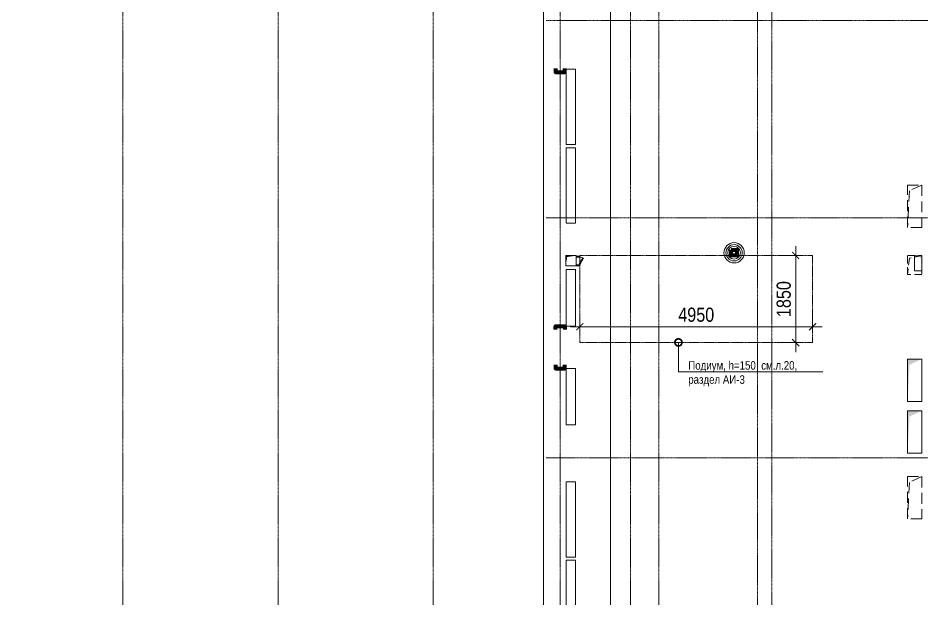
# Model space of a CAD drawing. Header units: millimetres. Extents: x -231292 to 573618, y -153144 to 564035.
# Drawn here: x -138804 to -119580, y 206795 to 219145 of the extents above; entities that cross this region are included whole.
import ezdxf
from ezdxf import colors
from ezdxf.entities.mleader import LeaderData, LeaderLine
from ezdxf.math import Vec2, Vec3

# ---------------------------------------------------------------- set-up
doc = ezdxf.new("R2010")
doc.units = ezdxf.units.MM
for name, pattern in [('CENTER2', [28.575, 19.05, -3.175, 3.175, -3.175]), ('DASHED', [19.05, 12.7, -6.35]), ('HIDDEN', [9.525, 6.35, -3.175]), ('HIDDEN2', [4.7625, 3.175, -1.5875])]:
    doc.linetypes.add(name, pattern=pattern)
doc.layers.get('0').update_dxf_attribs({"color": 250})
doc.layers.get('Defpoints').update_dxf_attribs({"color": 250})
for name, color, linetype, lineweight in [('АР_Двери_лючки', 250, 'Continuous', 0), ('АР_Отопительные приборы', 250, 'HIDDEN2', 0), ('АР_Разрезы марка', 250, 'Continuous', 13), ('ВК_Шахты', 5, 'Continuous', 9), ('КМ_Фахверки', 250, 'Continuous', 80), ('ОВ_Классы', 250, 'Continuous', 0), ('ОВ_Шахты', 250, 'Continuous', 5), ('РД_Оси_100', 250, 'Continuous', 0), ('РД_полы_подиумы', 250, 'Continuous', 0)]:
    doc.layers.add(name, color=color, linetype=linetype, lineweight=lineweight)
doc.layers.add('АР_Делит', color=250, linetype='Continuous', lineweight=0, plot=False)
doc.styles.add('style1', font='ARIALN.TTF')
doc.dimstyles.new('Dim200_ареал', dxfattribs={"dimscale": 100, "dimtxt": 5, "dimasz": 2.5, "dimexe": 2, "dimexo": 2, "dimgap": 1, "dimtad": 1, "dimzin": 12, "dimdsep": 46, "dimtxsty": 'style1', "dimblk": 'ARCHTICK', "dimcen": 3, "dimdle": 2, "dimclrd": 256, "dimclre": 256, "dimaunit": 1, "dimadec": 0, "dimazin": 3, "dimtfac": 1, "dimtmove": 1, "dimatfit": 3, "dimldrblk": 'OPEN30', "dimfxl": 5, "dimfxlon": 1, "dimtolj": 1, "dimtzin": 0, "dimlwd": 9, "dimlwe": 9, "dimarcsym": 0})

# ---------------------------------------------------------------- blocks, each defined once
blk = doc.blocks.new('otv')
at = {"linetype": 'Continuous'}
blk.add_lwpolyline([(0, -1), (0, 0), (1, 0), (1, -1)], close=True, dxfattribs=at)
blk.add_solid([(0, -1), (0, 0), (0.135, -0.137), (1, 0)], dxfattribs=at)
blk = doc.blocks.new('СОШ_2200_АР_ОСИ_М100_28.05.24')
at = {"layer": 'АР_Делит', "color": 5, "linetype": 'DASHED'}
blk.add_lwpolyline([(94145, 13855), (94145, 68320), (66055, 68320), (66055, 13857.73)], dxfattribs=at)
at = {"layer": 'РД_Оси_100', "linetype": 'CENTER2'}
for p, q in [((85200, -6155), (85200, 139938.679)), ((88500, -6155), (88500, 139938.679)), ((91800, -6155), (91800, 139938.679)), ((94500, -6155), (94500, 139938.679)), ((96000, -6155), (96000, 139938.679)), ((119910, 59700), (94200, 59700)), ((119910, 54600), (94200, 54600))]:
    blk.add_line(p, q, dxfattribs=at)
for points in [[(96600, -6155), (96600, 139938.679)], [(98700, -6194.98), (98700, 139538.679), (98550, 139938.679)], [(99000, -6195.83), (99000, 139538.679), (99150, 139938.679)], [(94200, 63900), (119410, 63900), (119910, 63750)]]:
    blk.add_lwpolyline(points, dxfattribs=at)
blk = doc.blocks.new('otv пунктир')
at = {"linetype": 'HIDDEN', "ltscale": 0.07}
blk.add_lwpolyline([(0, 0), (0, 1), (1, 1), (1, 0)], close=True, dxfattribs=at)
blk.add_lwpolyline([(0, 1), (0.135, 0.137), (1, 0)], dxfattribs=at)
blk = doc.blocks.new('Ф_пеноблок 200')
at = {"layer": 'КМ_Фахверки'}
blk.add_lwpolyline([(0, -75), (0, 0), (200, 0), (200, -75)], dxfattribs=at)
blk = doc.blocks.new('Ф_крпич 120')
at = {"layer": 'АР_Делит', "color": 1}
for radius in [216, 173, 136]:
    blk.add_circle((60, -60), radius, dxfattribs=at)
at = {"layer": 'КМ_Фахверки'}
blk.add_lwpolyline([(0, 0), (120, 0), (120, -120), (0, -120)], close=True, dxfattribs=at)
at = {"layer": 'КМ_Фахверки', "lineweight": 5}
blk.add_lwpolyline([(6, -6), (114, -6), (114, -114), (6, -114)], close=True, dxfattribs=at)
blk = doc.blocks.new('_DotSmall')
at = {"color": 0, "linetype": 'ByBlock', "const_width": 0.5}
blk.add_lwpolyline([(-0.0625, 0, 1), (0.0625, 0, 1)], format="xyb", close=True, dxfattribs=at)
blk = doc.blocks.new('Bottom_L_1600')
at = {"layer": 'АР_Отопительные приборы'}
blk.add_lwpolyline([(800, -100), (-800, -100), (-800, 100), (800, 100)], close=True, dxfattribs=at)
blk = doc.blocks.new('Bottom_R_1600')
at = {"layer": 'АР_Отопительные приборы'}
blk.add_lwpolyline([(-800, -100), (800, -100), (800, 100), (-800, 100)], close=True, dxfattribs=at)
blk = doc.blocks.new('Bottom_R_1200')
at = {"layer": 'АР_Отопительные приборы'}
blk.add_lwpolyline([(-600, -100), (600, -100), (600, 100), (-600, 100)], close=True, dxfattribs=at)
blk = doc.blocks.new('_ArchTick')
at = {"color": 0, "linetype": 'ByBlock', "const_width": 0.15}
blk.add_lwpolyline([(-0.5, -0.5), (0.5, 0.5)], dxfattribs=at)
blk = doc.blocks.new('*D724')
at = {"layer": 'Defpoints', "color": 0, "transparency": 16777216}
for p in [(-121905, 212583), (-126855, 212245), (-121905, 212245)]:
    blk.add_point(p, dxfattribs=at)
at = {"layer": 'РД_полы_подиумы', "lineweight": 9, "transparency": 16777216}
for p, q in [((-126855, 212445), (-126855, 212783)), ((-121905, 212445), (-121905, 212783)), ((-127055, 212583), (-121705, 212583))]:
    blk.add_line(p, q, dxfattribs=at)
at = {"layer": 'РД_полы_подиумы', "lineweight": 9, "transparency": 16777216, "xscale": 150, "yscale": 150, "zscale": 150, "rotation": 180}
blk.add_blockref('_ArchTick', (-126855, 212583), dxfattribs=at)
at = {"layer": 'РД_полы_подиумы', "lineweight": 9, "transparency": 16777216, "xscale": 150, "yscale": 150, "zscale": 150}
blk.add_blockref('_ArchTick', (-121905, 212583), dxfattribs=at)
at = {"layer": 'РД_полы_подиумы', "color": 0, "transparency": 16777216, "insert": (-124380, 212836), "char_height": 300, "attachment_point": 5, "style": 'style1'}
blk.add_mtext('\\A1;4950', dxfattribs=at)
blk = doc.blocks.new('_Open30')
at = {"color": 0, "linetype": 'ByBlock', "lineweight": -2}
for p, q in [((-1, 0.27), (0, 0)), ((0, 0), (-1, -0.27)), ((0, 0), (-1, 0))]:
    blk.add_line(p, q, dxfattribs=at)
blk = doc.blocks.new('*D725')
at = {"layer": 'Defpoints', "color": 0, "transparency": 16777216}
for p in [(-122265, 214095), (-121904, 214095), (-121905, 212245)]:
    blk.add_point(p, dxfattribs=at)
at = {"layer": 'РД_полы_подиумы', "lineweight": 9, "transparency": 16777216}
for p, q in [((-122265, 212045), (-122265, 214295)), ((-122104, 214095), (-122465, 214095)), ((-122105, 212245), (-122465, 212245))]:
    blk.add_line(p, q, dxfattribs=at)
at = {"layer": 'РД_полы_подиумы', "lineweight": 9, "transparency": 16777216, "xscale": 150, "yscale": 150, "zscale": 150}
for p, rotation in [((-122265, 214095), 90), ((-122265, 212245), 270)]:
    blk.add_blockref('_ArchTick', p, dxfattribs=dict(at, rotation=rotation))
at = {"layer": 'РД_полы_подиумы', "color": 0, "transparency": 16777216, "insert": (-122518, 213170), "char_height": 300, "attachment_point": 5, "rotation": 90, "style": 'style1'}
blk.add_mtext('\\A1;1850', dxfattribs=at)
blk = doc.blocks.new('200х200')
at = {"layer": 'АР_Двери_лючки', "color": 222, "linetype": 'Continuous', "lineweight": 0}
for points in [[(101589, 64550), (101589, 64570), (101669, 64570), (101669, 64550)], [(101669, 64390), (101652, 64400), (101732, 64539), (101749, 64529)], [(101589, 64390), (101589, 64370), (101669, 64370), (101669, 64390)]]:
    blk.add_lwpolyline(points, close=True, dxfattribs=at)
at = {"layer": 'АР_Двери_лючки', "color": 222, "linetype": 'Continuous', "lineweight": 0, "extrusion": (0, 0, -1)}
blk.add_arc((-101669, 64390), 160, 90, 120, dxfattribs=at)

msp = doc.modelspace()

# ---------------------------------------------------------------- linework, layer by layer
at = {"layer": 'АР_Разрезы марка', "linetype": 'DASHED', "lineweight": 0}
msp.add_lwpolyline([(-124187.876, 292799.56), (-124187.876, 255831.734), (-126200.847, 255831.734), (-126200.847, 153225.483)], dxfattribs=at)
at = {"layer": 'РД_полы_подиумы', "color": 0, "linetype": 'HIDDEN'}
msp.add_lwpolyline([(-126854.956, 212245.168), (-121905.305, 212245.168), (-121905.305, 214095.168), (-126854.956, 214095.168)], close=True, dxfattribs=at)

# ---------------------------------------------------------------- block references
at = {"layer": 'АР_Двери_лючки'}
msp.add_blockref('200х200', (-228523.784, 149510.378), dxfattribs=at)
msp.add_blockref('200х200', (-228523.784, 149510.378), dxfattribs=at)
at = {"layer": 'АР_Отопительные приборы', "rotation": 270}
for name, p in [('Bottom_L_1600', (-127044.957, 217258.335)), ('Bottom_R_1600', (-127044.957, 215583.335)), ('Bottom_R_1200', (-127044.957, 213197.436)), ('Bottom_R_1200', (-127044.957, 211097.436)), ('Bottom_L_1600', (-127044.957, 208483.335)), ('Bottom_R_1600', (-127044.957, 206818.102))]:
    msp.add_blockref(name, p, dxfattribs=at)
at = {"layer": 'ВК_Шахты', "color": 1}
for p, xscale, yscale, rotation in [((-127154.755, 214094.961), 220, 220, 359.9999782468097), ((-119584.956, 214093.008), -150, 320, 2.175319028907552e-05)]:
    msp.add_blockref('otv', p, dxfattribs=dict(at, xscale=xscale, yscale=yscale, rotation=rotation))
at = {"layer": 'КМ_Фахверки', "xscale": -1, "rotation": 180}
for p in [(-127374.956, 217995.168), (-127374.956, 211695.168)]:
    msp.add_blockref('Ф_пеноблок 200', p, dxfattribs=at)
at = {"layer": 'КМ_Фахверки'}
for name, p in [('Ф_крпич 120', (-123634.956, 214215.168)), ('Ф_пеноблок 200', (-127374.956, 212595.168))]:
    msp.add_blockref(name, p, dxfattribs=at)
at = {"layer": 'ОВ_Классы', "yscale": 300, "rotation": 270}
for p, xscale in [((-119884.968, 215595.168), 900), ((-119884.956, 214095.146), 400), ((-119884.956, 209395.168), 900)]:
    msp.add_blockref('otv пунктир', p, dxfattribs=dict(at, xscale=xscale))
at = {"layer": 'ОВ_Шахты', "color": 1, "xscale": 300, "yscale": 900, "zscale": 1400}
for p in [(-119884.956, 211895.167), (-119884.956, 210795.167)]:
    msp.add_blockref('otv', p, dxfattribs=at)
at = {"layer": 'РД_Оси_100'}
msp.add_blockref('СОШ_2200_АР_ОСИ_М100_28.05.24', (-221774.956, 155195.168), dxfattribs=at)

# ---------------------------------------------------------------- dimensions: what is measured, and where the dimension line sits
at = {"layer": 'РД_полы_подиумы', "color": 0}
dim = msp.add_linear_dim(base=(-122265.002, 214095.168), p1=(-121905.305, 212245.168), p2=(-121904.305, 214095.168), angle=90, dimstyle='Dim200_ареал', override={"dimtxt": 3, "dimasz": 1.5}, dxfattribs=at)
dim.commit()
dim.dimension.update_dxf_attribs({"geometry": '*D725', "text_midpoint": (-122518.174, 213170.168)})
dim = msp.add_linear_dim(base=(-121904.955, 212582.557), p1=(-126854.956, 212245.168), p2=(-121904.955, 212245.168), dimstyle='Dim200_ареал', override={"dimtxt": 3, "dimasz": 1.5}, dxfattribs=at)
dim.commit()
dim.dimension.update_dxf_attribs({"geometry": '*D724', "text_midpoint": (-124379.955, 212835.729)})

# ---------------------------------------------------------------- leaders
ml = msp.add_multileader_mtext('Standard', dxfattribs=at)
ml.set_content('\\pxsm1;Подиум, h=150_см.л.20, раздел АИ-3', style='style1')
ml.set_leader_properties(color=256, linetype='ByLayer', lineweight=9)
ml.set_arrow_properties(name='DOTSMALL')
ml.build(insert=Vec2(0, 0))
ml.multileader.update_dxf_attribs({"text_left_attachment_type": 6, "text_right_attachment_type": 6, "text_bottom_attachment_type": 10, "dogleg_length": 25, "arrow_head_size": 300})
ctx = ml.context
ctx.base_point, ctx.char_height, ctx.arrow_head_size, ctx.landing_gap_size, ctx.plane_origin = Vec3(-124600.609, 211620.324), 180, 300, 50, Vec3(-133212.473, 214649.095)
ctx.left_attachment, ctx.right_attachment, ctx.top_attachment = 6, 6, 10
notes = []
notes.append((ctx, [(0, (1, 1, 0), (-124758.62, 211620.324), (1, 0), 158.01, [(1, [(-124758.335, 212249.123)], 0, [])])]))
ctx.mtext.insert, ctx.mtext.width, ctx.mtext.defined_height, ctx.mtext.line_spacing_factor, ctx.mtext.flow_direction = Vec3(-124550.609, 211850.296), 2833.26119, 2067.07, 0.3, 5
for ctx, leaders in notes:
    for number, flags, end, landing, length, lines in leaders:
        leader = LeaderData()
        leader.index, (leader.has_last_leader_line, leader.has_dogleg_vector, leader.attachment_direction) = number, flags
        leader.last_leader_point, leader.dogleg_vector, leader.dogleg_length = Vec3(end), Vec3(landing), length
        for number, points, colour, breaks in lines:
            line = LeaderLine()
            line.index, line.vertices, line.color, line.breaks = number, Vec3.list(points), colors.encode_raw_color(colour), breaks
            leader.lines.append(line)
        ctx.leaders.append(leader)

doc.saveas('drawing.dxf')
